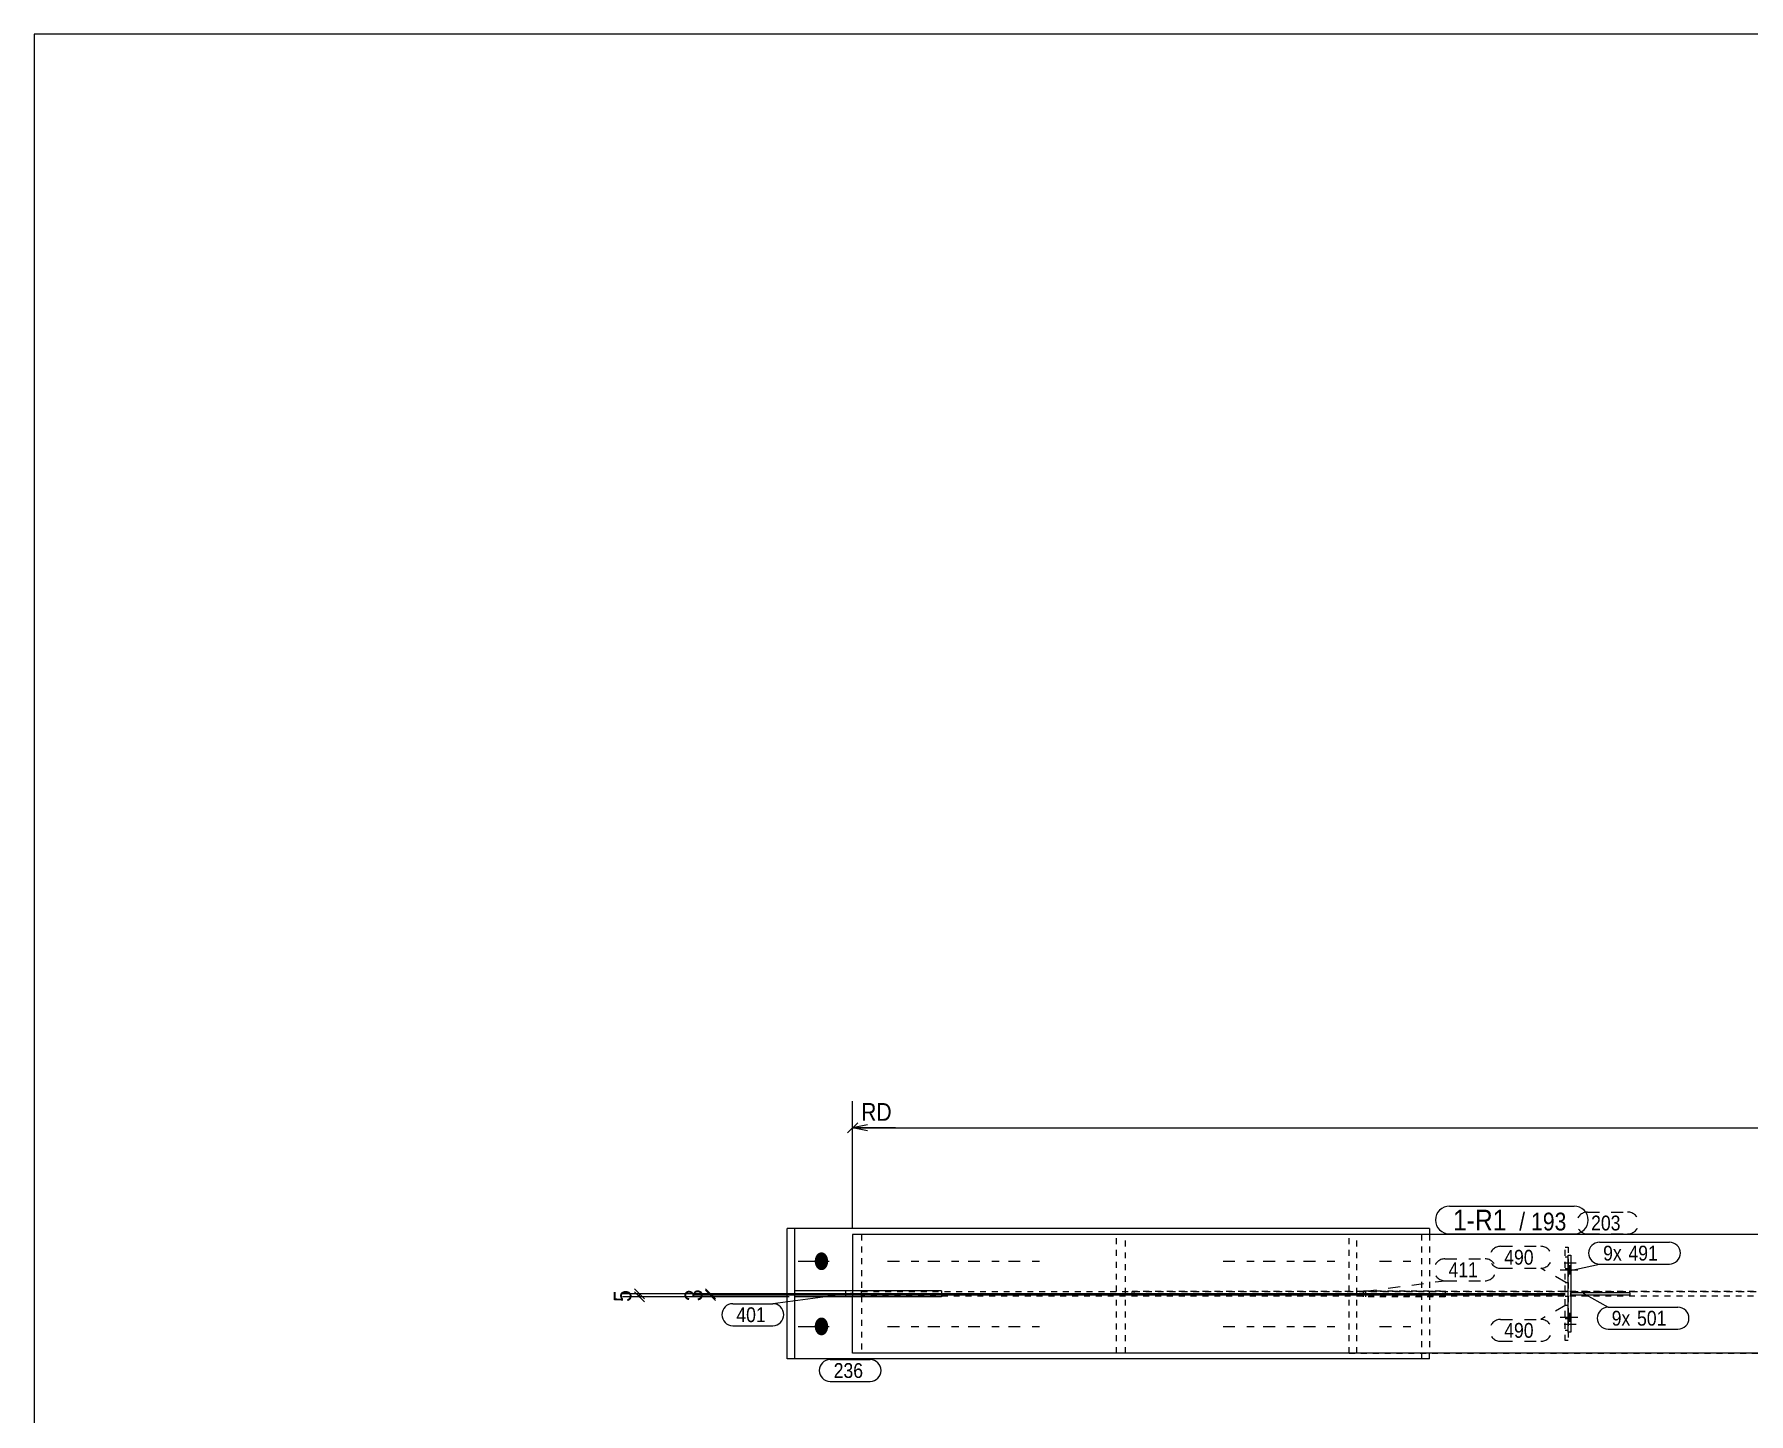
# Model space of a CAD drawing. Header units: millimetres. Extents: x 2 to 1174, y 1 to 825.
# Drawn here: x 5 to 294.4, y 592.2 to 825 of the extents above; entities that cross this region are included whole.
import ezdxf

# ---------------------------------------------------------------- set-up
doc = ezdxf.new("R2010")
doc.units = ezdxf.units.MM
for name, pattern in [('XKITLINE00', [0]), ('XKITLINE01', [4, 1, -1, 1, -1]), ('XKITLINE02', [4, 2, -2])]:
    doc.linetypes.add(name, pattern=pattern)
for name, color, linetype, lineweight in [('Bolt', 3, 'Continuous', 0), ('Dimensions', 7, 'Continuous', 0), ('DrawingSheet', 5, 'Continuous', 0), ('Part', 2, 'Continuous', 0), ('PartMark', 7, 'Continuous', 0)]:
    doc.layers.add(name, color=color, linetype=linetype, lineweight=lineweight)
doc.styles.add('ARIAL', font='ARIAL.TTF')

# ---------------------------------------------------------------- blocks, each defined once
blk = doc.blocks.new('*A81')
at = {"layer": 'Bolt'}
for points in [[(136.75, 617.94), (136.75, 617.97), (136.75, 618.01), (136.75, 618.05), (136.75, 618.08), (136.76, 618.12), (136.76, 618.16), (136.77, 618.19), (136.77, 618.23), (136.78, 618.26), (136.79, 618.3), (136.79, 618.34), (136.8, 618.37), (136.81, 618.41), (136.82, 618.44), (136.83, 618.47), (136.84, 618.51), (136.85, 618.54), (136.87, 618.57), (136.88, 618.61), (136.89, 618.64), (136.91, 618.67), (136.92, 618.7), (136.94, 618.73), (136.95, 618.76), (136.97, 618.79), (136.98, 618.82), (137, 618.85), (137.02, 618.88), (137.04, 618.91), (137.06, 618.93), (137.08, 618.96), (137.1, 618.99), (137.12, 619.01), (137.14, 619.04), (137.16, 619.06), (137.18, 619.08), (137.2, 619.1), (137.23, 619.13), (137.25, 619.15), (137.27, 619.17), (137.3, 619.19), (137.32, 619.21), (137.34, 619.22), (137.37, 619.24), (137.39, 619.26), (137.42, 619.27), (137.44, 619.29), (137.47, 619.3), (137.5, 619.31), (137.52, 619.32), (137.55, 619.34), (137.58, 619.35), (137.6, 619.36), (137.63, 619.36), (137.66, 619.37), (137.68, 619.38), (137.71, 619.38), (137.74, 619.39), (137.77, 619.39), (137.79, 619.4), (137.82, 619.4), (137.85, 619.4), (137.88, 619.4), (137.91, 619.4), (137.93, 619.4), (137.96, 619.4), (137.99, 619.39), (138.02, 619.39), (138.04, 619.38), (138.07, 619.38), (138.1, 619.37), (138.13, 619.36), (138.15, 619.36), (138.18, 619.35), (138.21, 619.34), (138.23, 619.32), (138.26, 619.31), (138.28, 619.3), (138.31, 619.29), (138.34, 619.27), (138.36, 619.26), (138.39, 619.24), (138.41, 619.22), (138.44, 619.21), (138.46, 619.19), (138.48, 619.17), (138.51, 619.15), (138.53, 619.13), (138.55, 619.1), (138.57, 619.08), (138.6, 619.06), (138.62, 619.04), (138.64, 619.01), (138.66, 618.99), (138.68, 618.96), (138.7, 618.93), (138.72, 618.91), (138.73, 618.88), (138.75, 618.85), (138.77, 618.82), (138.79, 618.79), (138.8, 618.76), (138.82, 618.73), (138.83, 618.7), (138.85, 618.67), (138.86, 618.64), (138.88, 618.61), (138.89, 618.57), (138.9, 618.54), (138.91, 618.51), (138.92, 618.47), (138.93, 618.44), (138.94, 618.41), (138.95, 618.37), (138.96, 618.34), (138.97, 618.3), (138.98, 618.26), (138.98, 618.23), (138.99, 618.19), (138.99, 618.16), (139, 618.12), (139, 618.08), (139, 618.05), (139.01, 618.01), (139.01, 617.97), (139.01, 617.94), (139.01, 617.9), (139.01, 617.86), (139.01, 617.83), (139.01, 617.79), (139, 617.75), (139, 617.72), (139, 617.68), (138.99, 617.64), (138.99, 617.61), (138.98, 617.57), (138.98, 617.54), (138.97, 617.5), (138.96, 617.46), (138.95, 617.43), (138.94, 617.39), (138.93, 617.36), (138.92, 617.33), (138.91, 617.29), (138.9, 617.26), (138.89, 617.23), (138.88, 617.19), (138.86, 617.16), (138.85, 617.13), (138.83, 617.1), (138.82, 617.07), (138.8, 617.04), (138.79, 617.01), (138.77, 616.98), (138.75, 616.95), (138.73, 616.92), (138.72, 616.89), (138.7, 616.87), (138.68, 616.84), (138.66, 616.81), (138.64, 616.79), (138.62, 616.76), (138.6, 616.74), (138.57, 616.72), (138.55, 616.7), (138.53, 616.67), (138.51, 616.65), (138.48, 616.63), (138.46, 616.61), (138.44, 616.59), (138.41, 616.58), (138.39, 616.56), (138.36, 616.54), (138.34, 616.53), (138.31, 616.51), (138.28, 616.5), (138.26, 616.49), (138.23, 616.48), (138.21, 616.46), (138.18, 616.45), (138.15, 616.44), (138.13, 616.44), (138.1, 616.43), (138.07, 616.42), (138.04, 616.42), (138.02, 616.41), (137.99, 616.41), (137.96, 616.4), (137.93, 616.4), (137.91, 616.4), (137.88, 616.4), (137.85, 616.4), (137.82, 616.4), (137.79, 616.4), (137.77, 616.41), (137.74, 616.41), (137.71, 616.42), (137.68, 616.42), (137.66, 616.43), (137.63, 616.44), (137.6, 616.44), (137.58, 616.45), (137.55, 616.46), (137.52, 616.48), (137.5, 616.49), (137.47, 616.5), (137.44, 616.51), (137.42, 616.53), (137.39, 616.54), (137.37, 616.56), (137.34, 616.58), (137.32, 616.59), (137.3, 616.61), (137.27, 616.63), (137.25, 616.65), (137.23, 616.67), (137.2, 616.7), (137.18, 616.72), (137.16, 616.74), (137.14, 616.76), (137.12, 616.79), (137.1, 616.81), (137.08, 616.84), (137.06, 616.87), (137.04, 616.89), (137.02, 616.92), (137, 616.95), (136.98, 616.98), (136.97, 617.01), (136.95, 617.04), (136.94, 617.07), (136.92, 617.1), (136.91, 617.13), (136.89, 617.16), (136.88, 617.19), (136.87, 617.23), (136.85, 617.26), (136.84, 617.29), (136.83, 617.33), (136.82, 617.36), (136.81, 617.39), (136.8, 617.43), (136.79, 617.46), (136.79, 617.5), (136.78, 617.54), (136.77, 617.57), (136.77, 617.61), (136.76, 617.64), (136.76, 617.68), (136.75, 617.72), (136.75, 617.75), (136.75, 617.79), (136.75, 617.83), (136.75, 617.86), (136.74, 617.9)], [(136.75, 606.94), (136.75, 606.97), (136.75, 607.01), (136.75, 607.05), (136.75, 607.08), (136.76, 607.12), (136.76, 607.16), (136.77, 607.19), (136.77, 607.23), (136.78, 607.26), (136.79, 607.3), (136.79, 607.34), (136.8, 607.37), (136.81, 607.41), (136.82, 607.44), (136.83, 607.47), (136.84, 607.51), (136.85, 607.54), (136.87, 607.57), (136.88, 607.61), (136.89, 607.64), (136.91, 607.67), (136.92, 607.7), (136.94, 607.73), (136.95, 607.76), (136.97, 607.79), (136.98, 607.82), (137, 607.85), (137.02, 607.88), (137.04, 607.91), (137.06, 607.93), (137.08, 607.96), (137.1, 607.99), (137.12, 608.01), (137.14, 608.04), (137.16, 608.06), (137.18, 608.08), (137.2, 608.1), (137.23, 608.13), (137.25, 608.15), (137.27, 608.17), (137.3, 608.19), (137.32, 608.21), (137.34, 608.22), (137.37, 608.24), (137.39, 608.26), (137.42, 608.27), (137.44, 608.29), (137.47, 608.3), (137.5, 608.31), (137.52, 608.32), (137.55, 608.34), (137.58, 608.35), (137.6, 608.36), (137.63, 608.36), (137.66, 608.37), (137.68, 608.38), (137.71, 608.38), (137.74, 608.39), (137.77, 608.39), (137.79, 608.4), (137.82, 608.4), (137.85, 608.4), (137.88, 608.4), (137.91, 608.4), (137.93, 608.4), (137.96, 608.4), (137.99, 608.39), (138.02, 608.39), (138.04, 608.38), (138.07, 608.38), (138.1, 608.37), (138.13, 608.36), (138.15, 608.36), (138.18, 608.35), (138.21, 608.34), (138.23, 608.32), (138.26, 608.31), (138.28, 608.3), (138.31, 608.29), (138.34, 608.27), (138.36, 608.26), (138.39, 608.24), (138.41, 608.22), (138.44, 608.21), (138.46, 608.19), (138.48, 608.17), (138.51, 608.15), (138.53, 608.13), (138.55, 608.1), (138.57, 608.08), (138.6, 608.06), (138.62, 608.04), (138.64, 608.01), (138.66, 607.99), (138.68, 607.96), (138.7, 607.93), (138.72, 607.91), (138.73, 607.88), (138.75, 607.85), (138.77, 607.82), (138.79, 607.79), (138.8, 607.76), (138.82, 607.73), (138.83, 607.7), (138.85, 607.67), (138.86, 607.64), (138.88, 607.61), (138.89, 607.57), (138.9, 607.54), (138.91, 607.51), (138.92, 607.47), (138.93, 607.44), (138.94, 607.41), (138.95, 607.37), (138.96, 607.34), (138.97, 607.3), (138.98, 607.26), (138.98, 607.23), (138.99, 607.19), (138.99, 607.16), (139, 607.12), (139, 607.08), (139, 607.05), (139.01, 607.01), (139.01, 606.97), (139.01, 606.94), (139.01, 606.9), (139.01, 606.86), (139.01, 606.83), (139.01, 606.79), (139, 606.75), (139, 606.72), (139, 606.68), (138.99, 606.64), (138.99, 606.61), (138.98, 606.57), (138.98, 606.54), (138.97, 606.5), (138.96, 606.46), (138.95, 606.43), (138.94, 606.39), (138.93, 606.36), (138.92, 606.33), (138.91, 606.29), (138.9, 606.26), (138.89, 606.23), (138.88, 606.19), (138.86, 606.16), (138.85, 606.13), (138.83, 606.1), (138.82, 606.07), (138.8, 606.04), (138.79, 606.01), (138.77, 605.98), (138.75, 605.95), (138.73, 605.92), (138.72, 605.89), (138.7, 605.87), (138.68, 605.84), (138.66, 605.81), (138.64, 605.79), (138.62, 605.76), (138.6, 605.74), (138.57, 605.72), (138.55, 605.7), (138.53, 605.67), (138.51, 605.65), (138.48, 605.63), (138.46, 605.61), (138.44, 605.59), (138.41, 605.58), (138.39, 605.56), (138.36, 605.54), (138.34, 605.53), (138.31, 605.51), (138.28, 605.5), (138.26, 605.49), (138.23, 605.48), (138.21, 605.46), (138.18, 605.45), (138.15, 605.44), (138.13, 605.44), (138.1, 605.43), (138.07, 605.42), (138.04, 605.42), (138.02, 605.41), (137.99, 605.41), (137.96, 605.4), (137.93, 605.4), (137.91, 605.4), (137.88, 605.4), (137.85, 605.4), (137.82, 605.4), (137.79, 605.4), (137.77, 605.41), (137.74, 605.41), (137.71, 605.42), (137.68, 605.42), (137.66, 605.43), (137.63, 605.44), (137.6, 605.44), (137.58, 605.45), (137.55, 605.46), (137.52, 605.48), (137.5, 605.49), (137.47, 605.5), (137.44, 605.51), (137.42, 605.53), (137.39, 605.54), (137.37, 605.56), (137.34, 605.58), (137.32, 605.59), (137.3, 605.61), (137.27, 605.63), (137.25, 605.65), (137.23, 605.67), (137.2, 605.7), (137.18, 605.72), (137.16, 605.74), (137.14, 605.76), (137.12, 605.79), (137.1, 605.81), (137.08, 605.84), (137.06, 605.87), (137.04, 605.89), (137.02, 605.92), (137, 605.95), (136.98, 605.98), (136.97, 606.01), (136.95, 606.04), (136.94, 606.07), (136.92, 606.1), (136.91, 606.13), (136.89, 606.16), (136.88, 606.19), (136.87, 606.23), (136.85, 606.26), (136.84, 606.29), (136.83, 606.33), (136.82, 606.36), (136.81, 606.39), (136.8, 606.43), (136.79, 606.46), (136.79, 606.5), (136.78, 606.54), (136.77, 606.57), (136.77, 606.61), (136.76, 606.64), (136.76, 606.68), (136.75, 606.72), (136.75, 606.75), (136.75, 606.79), (136.75, 606.83), (136.75, 606.86), (136.74, 606.9)]]:
    blk.add_hatch(color=3, dxfattribs=at).paths.add_polyline_path(points, flags=17)
at = {"layer": 'Bolt', "color": 3, "linetype": 'XKITLINE00', "lineweight": 0}
for p, q in [((133.94, 617.9), (139.19, 617.9)), ((133.94, 606.9), (139.19, 606.9))]:
    blk.add_line(p, q, dxfattribs=at)
at = {"layer": 'Bolt', "color": 3, "linetype": 'XKITLINE02', "lineweight": 0}
for p, q in [((149.04, 617.9), (154.29, 617.9)), ((155.84, 617.9), (161.08, 617.9)), ((162.63, 617.9), (167.88, 617.9)), ((169.43, 617.9), (174.67, 617.9)), ((205.67, 617.9), (210.92, 617.9)), ((212.46, 617.9), (217.71, 617.9)), ((219.26, 617.9), (224.51, 617.9)), ((232.1, 617.9), (237.34, 617.9)), ((149.04, 606.9), (154.29, 606.9)), ((155.84, 606.9), (161.08, 606.9)), ((162.63, 606.9), (167.88, 606.9)), ((169.43, 606.9), (174.67, 606.9)), ((205.67, 606.9), (210.92, 606.9)), ((212.46, 606.9), (217.71, 606.9)), ((219.26, 606.9), (224.51, 606.9)), ((232.1, 606.9), (237.34, 606.9))]:
    blk.add_line(p, q, dxfattribs=at)
blk = doc.blocks.new('*A82')
at = {"layer": 'Part', "color": 2, "linetype": 'XKITLINE00', "lineweight": 0}
for p, q in [((143.14, 622.4), (143.14, 612.9)), ((505.2, 622.4), (143.14, 622.4)), ((143.14, 602.4), (143.14, 611.9)), ((505.2, 602.4), (143.14, 602.4))]:
    blk.add_line(p, q, dxfattribs=at)
at = {"layer": 'Part', "color": 7, "linetype": 'XKITLINE01', "lineweight": 0}
for p, q in [((144.64, 622.4), (144.64, 612.8)), ((187.7, 612.8), (187.7, 622.4)), ((189.2, 602.4), (189.2, 622.4)), ((143.14, 612.9), (143.14, 611.9)), ((144.64, 612.8), (505.2, 612.8)), ((505.2, 612), (144.64, 612)), ((144.64, 612), (144.64, 602.4)), ((187.7, 602.4), (187.7, 612))]:
    blk.add_line(p, q, dxfattribs=at)
blk = doc.blocks.new('*A85')
at = {"layer": 'Part', "color": 2, "linetype": 'XKITLINE00', "lineweight": 0}
for p, q in [((264.4, 612.65), (274.4, 612.65)), ((274.4, 612.15), (264.4, 612.15)), ((274.4, 612.15), (274.4, 612.65))]:
    blk.add_line(p, q, dxfattribs=at)
at = {"layer": 'Part', "color": 7, "linetype": 'XKITLINE01', "lineweight": 0}
blk.add_line((264.4, 612.15), (264.4, 612.65), dxfattribs=at)
blk.add_line((264.4, 612.15), (264.4, 612.65), dxfattribs=at)
blk = doc.blocks.new('*A86')
at = {"layer": 'Part', "color": 2, "linetype": 'XKITLINE00', "lineweight": 0}
for p, q in [((263.9, 618.9), (264.4, 618.9)), ((263.9, 605.9), (263.9, 618.9)), ((264.4, 618.9), (264.4, 605.9)), ((264.4, 605.9), (263.9, 605.9))]:
    blk.add_line(p, q, dxfattribs=at)
blk = doc.blocks.new('*A87')
at = {"layer": 'Part', "color": 7, "linetype": 'XKITLINE01', "lineweight": 0}
for p, q in [((263.4, 612.8), (263.4, 620.3)), ((263.4, 620.3), (263.9, 620.3)), ((263.9, 620.3), (263.9, 612.8)), ((263.4, 614.3), (263.9, 614.3)), ((263.9, 612.8), (263.4, 612.8))]:
    blk.add_line(p, q, dxfattribs=at)
blk = doc.blocks.new('*A88')
at = {"layer": 'Part', "color": 7, "linetype": 'XKITLINE01', "lineweight": 0}
for p, q in [((263.4, 604.5), (263.4, 612)), ((263.4, 612), (263.9, 612)), ((263.9, 612), (263.9, 604.5)), ((263.4, 610.5), (263.9, 610.5)), ((263.9, 604.5), (263.4, 604.5))]:
    blk.add_line(p, q, dxfattribs=at)
blk = doc.blocks.new('*A115')
at = {"layer": 'Part', "color": 7, "linetype": 'XKITLINE01', "lineweight": 0}
for p, q in [((489.36, 622.4), (226.95, 622.4)), ((226.95, 612.8), (226.95, 622.4)), ((228.27, 602.4), (228.27, 622.4)), ((489.2, 612.8), (190.32, 612.8)), ((190.32, 612), (190.32, 612.8)), ((489.2, 612), (190.32, 612)), ((190.69, 612), (190.69, 612.8)), ((226.95, 602.4), (226.95, 612)), ((226.95, 602.4), (489.36, 602.4))]:
    blk.add_line(p, q, dxfattribs=at)
blk = doc.blocks.new('*A116')
at = {"layer": 'Part', "color": 2, "linetype": 'XKITLINE00', "lineweight": 0}
for p, q in [((132.09, 601.4), (132.09, 623.4)), ((240.54, 623.4), (132.09, 623.4)), ((133.4, 601.4), (133.4, 623.4)), ((240.54, 623.4), (240.54, 622.4)), ((240.54, 601.4), (240.54, 602.4)), ((240.54, 601.4), (132.09, 601.4))]:
    blk.add_line(p, q, dxfattribs=at)
at = {"layer": 'Part', "color": 7, "linetype": 'XKITLINE01', "lineweight": 0}
for p, q in [((239.23, 601.4), (239.23, 623.4)), ((240.54, 622.4), (240.54, 602.4))]:
    blk.add_line(p, q, dxfattribs=at)
blk = doc.blocks.new('*A121')
at = {"layer": 'Part', "color": 7, "linetype": 'XKITLINE01', "lineweight": 0}
for p, q in [((229.4, 611.9), (229.4, 612.9)), ((229.4, 612.9), (243.15, 612.9)), ((243.15, 611.9), (229.4, 611.9)), ((229.76, 611.9), (229.76, 612.9)), ((240.54, 611.9), (240.54, 612.9)), ((243.15, 612.9), (243.15, 611.9))]:
    blk.add_line(p, q, dxfattribs=at)
blk = doc.blocks.new('*A122')
at = {"layer": 'Part', "color": 2, "linetype": 'XKITLINE00', "lineweight": 0}
for p, q in [((133.4, 611.9), (133.4, 612.9)), ((158.14, 612.9), (133.4, 612.9)), ((158.14, 611.9), (133.4, 611.9)), ((158.14, 612.9), (158.14, 611.9))]:
    blk.add_line(p, q, dxfattribs=at)
at = {"layer": 'Part', "color": 7, "linetype": 'XKITLINE01', "lineweight": 0}
for p, q in [((142.01, 611.9), (142.01, 612.9)), ((144.64, 611.9), (144.64, 612.9))]:
    blk.add_line(p, q, dxfattribs=at)
blk = doc.blocks.new('*A125')
at = {"layer": 'Bolt'}
for points in [[(263.9, 617.1), (264.4, 617.1), (264.4, 615.7), (263.9, 615.7)], [(263.9, 617.1), (264.4, 617.1), (264.4, 615.7), (263.9, 615.7)], [(263.9, 609.1), (264.4, 609.1), (264.4, 607.7), (263.9, 607.7)], [(263.9, 609.1), (264.4, 609.1), (264.4, 607.7), (263.9, 607.7)]]:
    blk.add_hatch(color=3, dxfattribs=at).paths.add_polyline_path(points, flags=17)
at = {"layer": 'Bolt', "color": 3, "linetype": 'XKITLINE00', "lineweight": 0}
for p, q in [((264.4, 617.1), (263.9, 617.1)), ((264.4, 617.1), (263.9, 617.1)), ((265.56, 616.4), (262.56, 616.4)), ((265.56, 616.4), (262.56, 616.4)), ((264.4, 615.7), (263.9, 615.7)), ((264.4, 615.7), (263.9, 615.7)), ((265.56, 608.4), (262.56, 608.4)), ((265.56, 608.4), (262.56, 608.4)), ((264.4, 609.1), (263.9, 609.1)), ((264.4, 609.1), (263.9, 609.1)), ((264.4, 607.7), (263.9, 607.7)), ((264.4, 607.7), (263.9, 607.7))]:
    blk.add_line(p, q, dxfattribs=at)
blk = doc.blocks.new('*A126')
at = {"layer": 'Bolt', "color": 3, "linetype": 'XKITLINE02', "lineweight": 0}
for p, q in [((265.25, 617.6), (262.25, 617.6)), ((263.9, 618.58), (263.4, 618.58)), ((263.9, 616.62), (263.4, 616.62))]:
    blk.add_line(p, q, dxfattribs=at)
blk = doc.blocks.new('*A127')
at = {"layer": 'Bolt', "color": 3, "linetype": 'XKITLINE02', "lineweight": 0}
for p, q in [((263.9, 608.18), (263.4, 608.18)), ((265.25, 607.2), (262.25, 607.2)), ((263.9, 606.22), (263.4, 606.22))]:
    blk.add_line(p, q, dxfattribs=at)
blk = doc.blocks.new('*A197')
at = {"layer": 'DrawingSheet', "color": 5, "linetype": 'XKITLINE00', "lineweight": 0}
for p, q in [((1174, 825), (5, 825)), ((5, 825), (5, 5))]:
    blk.add_line(p, q, dxfattribs=at)
blk = doc.blocks.new('*A287')
at = {"layer": 'Dimensions', "color": 7, "linetype": 'XKITLINE00', "lineweight": 0}
for p, q in [((142.14, 612.4), (104.29, 612.4)), ((132.4, 611.9), (104.29, 611.9)), ((106.29, 613.25), (107.99, 611.55)), ((106.29, 612.75), (107.99, 611.05)), ((107.14, 611.9), (107.14, 612.4))]:
    blk.add_line(p, q, dxfattribs=at)
at = {"layer": 'Dimensions', "color": 3}
for p in [(107.14, 612.4), (107.14, 611.9)]:
    blk.add_point(p, dxfattribs=at)
at = {"layer": 'Dimensions', "color": 3, "style": 'ARIAL', "width": 0.85}
blk.add_text('5', height=3, rotation=90.0002, dxfattribs=at).set_placement((105.79, 611.04))
blk = doc.blocks.new('*A290')
at = {"layer": 'Dimensions', "color": 7, "linetype": 'XKITLINE00', "lineweight": 0}
for p, q in [((263.4, 612.4), (116.29, 612.4)), ((263.4, 612.15), (116.29, 612.15)), ((118.29, 613.25), (119.99, 611.55)), ((118.29, 613), (119.99, 611.3)), ((119.14, 612.15), (119.14, 612.4))]:
    blk.add_line(p, q, dxfattribs=at)
at = {"layer": 'Dimensions', "color": 3}
for p in [(119.14, 612.4), (119.14, 612.15)]:
    blk.add_point(p, dxfattribs=at)
at = {"layer": 'Dimensions', "color": 3, "style": 'ARIAL', "width": 0.85}
blk.add_text('3', height=3, rotation=90.0002, dxfattribs=at).set_placement((117.79, 611.16))
blk = doc.blocks.new('*A291')
at = {"layer": 'Dimensions', "color": 7, "linetype": 'XKITLINE00', "lineweight": 0}
for p, q in [((143.14, 623.4), (143.14, 644.9)), ((143.14, 623.4), (143.14, 643.25)), ((143.99, 641.25), (142.29, 639.55)), ((145.64, 640.9), (143.14, 640.4)), ((143.14, 640.4), (489.2, 640.4)), ((145.64, 639.9), (143.14, 640.4)), ((150.36, 640.4), (143.14, 640.4))]:
    blk.add_line(p, q, dxfattribs=at)
at = {"layer": 'Dimensions', "color": 3}
blk.add_point((143.14, 640.4), dxfattribs=at)
at = {"layer": 'Dimensions', "color": 7}
blk.add_point((143.14, 640.4), dxfattribs=at)
at = {"layer": 'Dimensions', "color": 3, "style": 'ARIAL', "width": 0.85}
blk.add_text('RD', height=3, dxfattribs=at).set_placement((144.58, 641.6))
blk = doc.blocks.new('*A294')
at = {"layer": 'PartMark', "color": 7, "linetype": 'XKITLINE00', "lineweight": 0}
for p, q in [((122.91, 610.72), (129.67, 610.72)), ((143.19, 612.49), (129.67, 610.72)), ((122.91, 607.02), (129.67, 607.02))]:
    blk.add_line(p, q, dxfattribs=at)
for centre, start, end in [((122.91, 608.87), 90, 270), ((129.67, 608.87), 270, 90)]:
    blk.add_arc(centre, 1.85, start, end, dxfattribs=at)
at = {"layer": 'PartMark', "color": 3, "style": 'ARIAL', "width": 0.85}
blk.add_text('401', height=2.5, dxfattribs=at).set_placement((123.51, 607.62))
blk = doc.blocks.new('*A295')
at = {"layer": 'PartMark', "color": 7, "linetype": 'XKITLINE02', "lineweight": 0}
for p, q in [((243.13, 618.31), (249.89, 618.31)), ((229.6, 612.84), (243.13, 614.61)), ((243.13, 614.61), (249.89, 614.61))]:
    blk.add_line(p, q, dxfattribs=at)
for centre, start, end in [((243.13, 616.46), 90, 270), ((249.89, 616.46), 270, 90)]:
    blk.add_arc(centre, 1.85, start, end, dxfattribs=at)
at = {"layer": 'PartMark', "color": 3, "style": 'ARIAL', "width": 0.85}
blk.add_text('411', height=2.5, dxfattribs=at).set_placement((243.73, 615.21))
blk = doc.blocks.new('*A296')
at = {"layer": 'PartMark', "color": 7, "linetype": 'XKITLINE00', "lineweight": 0}
for p, q in [((139.34, 601.3), (146.1, 601.3)), ((139.34, 597.6), (146.1, 597.6))]:
    blk.add_line(p, q, dxfattribs=at)
for centre, start, end in [((139.34, 599.45), 90, 270), ((146.1, 599.45), 270, 90)]:
    blk.add_arc(centre, 1.85, start, end, dxfattribs=at)
at = {"layer": 'PartMark', "color": 3, "style": 'ARIAL', "width": 0.85}
blk.add_text('236', height=2.5, dxfattribs=at).set_placement((139.94, 598.2))
blk = doc.blocks.new('*A297')
at = {"layer": 'PartMark', "color": 7, "linetype": 'XKITLINE02', "lineweight": 0}
for p, q in [((267.2, 626.2), (273.96, 626.2)), ((267.2, 622.5), (273.96, 622.5))]:
    blk.add_line(p, q, dxfattribs=at)
for centre, start, end in [((267.2, 624.35), 90, 270), ((273.96, 624.35), 270, 90)]:
    blk.add_arc(centre, 1.85, start, end, dxfattribs=at)
at = {"layer": 'PartMark', "color": 3, "style": 'ARIAL', "width": 0.85}
blk.add_text('203', height=2.5, dxfattribs=at).set_placement((267.8, 623.1))
blk = doc.blocks.new('*A300')
at = {"layer": 'PartMark', "color": 7, "linetype": 'XKITLINE02', "lineweight": 0}
for p, q in [((252.53, 608.08), (259.29, 608.08)), ((263.53, 610.47), (259.29, 608.08)), ((252.53, 604.38), (259.29, 604.38))]:
    blk.add_line(p, q, dxfattribs=at)
for centre, start, end in [((252.53, 606.23), 90, 270), ((259.29, 606.23), 270, 90)]:
    blk.add_arc(centre, 1.85, start, end, dxfattribs=at)
at = {"layer": 'PartMark', "color": 3, "style": 'ARIAL', "width": 0.85}
blk.add_text('490', height=2.5, dxfattribs=at).set_placement((253.13, 604.98))
blk = doc.blocks.new('*A301')
at = {"layer": 'PartMark', "color": 7, "linetype": 'XKITLINE02', "lineweight": 0}
for p, q in [((252.53, 620.42), (259.29, 620.42)), ((252.53, 616.72), (259.29, 616.72)), ((263.53, 614.33), (259.29, 616.72))]:
    blk.add_line(p, q, dxfattribs=at)
for centre, start, end in [((252.53, 618.57), 90, 270), ((259.29, 618.57), 270, 90)]:
    blk.add_arc(centre, 1.85, start, end, dxfattribs=at)
at = {"layer": 'PartMark', "color": 3, "style": 'ARIAL', "width": 0.85}
blk.add_text('490', height=2.5, dxfattribs=at).set_placement((253.13, 617.32))
blk = doc.blocks.new('*A302')
at = {"layer": 'PartMark', "color": 7, "linetype": 'XKITLINE00', "lineweight": 0}
for p, q in [((243.89, 627.2), (264.94, 627.2)), ((243.89, 622.5), (264.94, 622.5))]:
    blk.add_line(p, q, dxfattribs=at)
for centre, start, end in [((243.89, 624.85), 90, 270), ((264.94, 624.85), 270, 90)]:
    blk.add_arc(centre, 2.35, start, end, dxfattribs=at)
at = {"layer": 'PartMark', "color": 1, "style": 'ARIAL', "width": 0.85}
blk.add_text('1-R1', height=3.5, dxfattribs=at).set_placement((244.49, 623.1))
at = {"layer": 'PartMark', "color": 3, "style": 'ARIAL', "width": 0.85}
for s, p in [('/', (255.66, 623.1)), ('193', (257.67, 623.1))]:
    blk.add_text(s, height=3, dxfattribs=at).set_placement(p)
blk = doc.blocks.new('*A303')
at = {"layer": 'PartMark', "color": 7, "linetype": 'XKITLINE00', "lineweight": 0}
for p, q in [((266.43, 612.52), (270.67, 610.13)), ((270.67, 610.13), (282.46, 610.13)), ((270.67, 606.43), (282.46, 606.43))]:
    blk.add_line(p, q, dxfattribs=at)
for centre, start, end in [((270.67, 608.28), 90, 270), ((282.46, 608.28), 270, 90)]:
    blk.add_arc(centre, 1.85, start, end, dxfattribs=at)
at = {"layer": 'PartMark', "color": 3, "style": 'ARIAL', "width": 0.85}
for s, p in [('9x', (271.27, 607.03)), ('501', (275.55, 607.03))]:
    blk.add_text(s, height=2.5, dxfattribs=at).set_placement(p)
blk = doc.blocks.new('*A304')
at = {"layer": 'PartMark', "color": 7, "linetype": 'XKITLINE00', "lineweight": 0}
for p, q in [((269.23, 621.12), (281.01, 621.12)), ((264.03, 616.27), (269.23, 617.42)), ((269.23, 617.42), (281.01, 617.42))]:
    blk.add_line(p, q, dxfattribs=at)
for centre, start, end in [((269.23, 619.27), 90, 270), ((281.01, 619.27), 270, 90)]:
    blk.add_arc(centre, 1.85, start, end, dxfattribs=at)
at = {"layer": 'PartMark', "color": 3, "style": 'ARIAL', "width": 0.85}
for s, p in [('9x', (269.83, 618.02)), ('491', (274.1, 618.02))]:
    blk.add_text(s, height=2.5, dxfattribs=at).set_placement(p)

msp = doc.modelspace()

# ---------------------------------------------------------------- block references
at = {"lineweight": 0}
for name in ['*A197', '*A291', '*A302', '*A297', '*A116', '*A115', '*A81', '*A301', '*A87', '*A304', '*A295', '*A126', '*A125', '*A86', '*A287', '*A290', '*A294', '*A122', '*A121', '*A88', '*A85', '*A303', '*A300', '*A127', '*A296']:
    msp.add_blockref(name, (0, 0), dxfattribs=at)
at = {"layer": 'Part', "lineweight": 0}
msp.add_blockref('*A82', (0, 0), dxfattribs=at)

doc.saveas('drawing.dxf')
